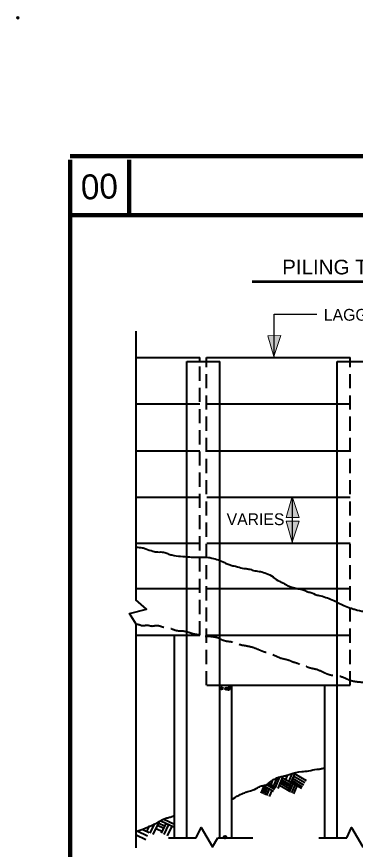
# Model space of a CAD drawing. Extents: x -8731 to -4059, y -70198 to -56618.
# Drawn here: x -5653 to -5330, y -69798 to -69003 of the extents above; entities that cross this region are included whole.
import ezdxf
from ezdxf.enums import TextEntityAlignment as Align

# ---------------------------------------------------------------- set-up
doc = ezdxf.new("R2010")
doc.units = 0
doc.header["$LTSCALE"] = 4.5
doc.header["$PDMODE"] = 32
doc.header["$PDSIZE"] = 2.25
doc.linetypes.add('LONG_DASHED', pattern=[7.5, 6, -1.5])
doc.linetypes.add('MEDIUM_DASHED', pattern=[4.5, 3, -1.5])
doc.layers.add('1', color=7, linetype='Continuous', lineweight=13)
doc.layers.add('3', color=7, linetype='Continuous', lineweight=40)

msp = doc.modelspace()

# ---------------------------------------------------------------- hatches: boundary and pattern name
at = {"layer": '1'}
for points in [[(-5407.62, -69327.52), (-5401, -69307.42), (-5413.5, -69307.6)], [(-5390.22, -69461.1), (-5383.6, -69481.2), (-5396.1, -69481.02)], [(-5390.22, -69504.66), (-5383.6, -69484.56), (-5396.1, -69484.74)]]:
    msp.add_hatch(color=256, dxfattribs=at).paths.add_polyline_path(points)

# ---------------------------------------------------------------- linework, layer by layer
at = {"layer": '1', "lineweight": 100}
for p, q in [((-4110.02, -69136.3), (-5602.26, -69136.3)), ((-5546.02, -69139.8), (-5546.02, -69192.56)), ((-4110.02, -69192.56), (-5602.26, -69192.56))]:
    msp.add_line(p, q, dxfattribs=at)
msp.add_lwpolyline([(-5602.26, -69139.8), (-5602.26, -70157.74), (-4111.5, -70157.74)], dxfattribs=at)
at = {"layer": '1'}
for points in [[(-5407.62, -69327.52), (-5401, -69307.42), (-5413.5, -69307.6)], [(-5390.22, -69461.1), (-5383.6, -69481.2), (-5396.1, -69481.02)], [(-5390.22, -69504.66), (-5383.6, -69484.56), (-5396.1, -69484.74)]]:
    msp.add_lwpolyline(points, close=True, dxfattribs=at)
msp.add_point((-5652.2, -69004.1), dxfattribs=at)
at = {"layer": '3', "lineweight": 53}
msp.add_line((-5428.38, -69255.76), (-4977.62, -69255.76), dxfattribs=at)
at = {"layer": '3', "lineweight": 25}
for p, q in [((-5407.38, -69328.36), (-5407.38, -69287.12)), ((-5407.38, -69287.12), (-5366.74, -69287.12)), ((-5389.98, -69505.52), (-5389.98, -69461.86))]:
    msp.add_line(p, q, dxfattribs=at)
at = {"layer": '3'}
for p, q in [((-5539.08, -69560.26), (-5539.08, -69303.32)), ((-5539.08, -69328.36), (-5478.48, -69328.36)), ((-5478.48, -69332.12), (-5478.48, -69328.36)), ((-5472.02, -69328.36), (-5334.78, -69328.36)), ((-5472.02, -69332.12), (-5472.02, -69328.36)), ((-5334.78, -69332.12), (-5334.78, -69328.36)), ((-5490.94, -69332.12), (-5475.18, -69332.12)), ((-5490.94, -69786.92), (-5490.94, -69332.12)), ((-5475.18, -69332.12), (-5459.42, -69332.12)), ((-5347.22, -69332.12), (-5331.48, -69332.12)), ((-5347.22, -69786.92), (-5347.22, -69332.12)), ((-5331.48, -69332.12), (-5315.74, -69332.12)), ((-5539.08, -69372.76), (-5490.94, -69372.76)), ((-5459.42, -69372.76), (-5347.22, -69372.76)), ((-5539.08, -69417.46), (-5490.94, -69417.46)), ((-5459.42, -69417.46), (-5347.22, -69417.46)), ((-5539.08, -69461.86), (-5490.94, -69461.86)), ((-5459.42, -69461.86), (-5347.22, -69461.86)), ((-5539.08, -69505.52), (-5490.94, -69505.52)), ((-5459.42, -69505.52), (-5347.22, -69505.52)), ((-5539.08, -69548.86), (-5490.94, -69548.86)), ((-5459.42, -69548.86), (-5347.22, -69548.86)), ((-5539.08, -69796.36), (-5539.08, -69582.92)), ((-5539.08, -69593.56), (-5490.94, -69593.56)), ((-5502.62, -69786.92), (-5502.62, -69593.56)), ((-5459.42, -69593.56), (-5347.22, -69593.56)), ((-5459.42, -69641.26), (-5347.22, -69641.26)), ((-5447.74, -69786.92), (-5447.74, -69641.26)), ((-5358.94, -69786.92), (-5358.94, -69641.26)), ((-5396.28, -69731.42), (-5394.48, -69726.92)), ((-5393.42, -69733.36), (-5390.28, -69725.72)), ((-5391.18, -69734.26), (-5387.42, -69725.12)), ((-5387.74, -69725.86), (-5376.94, -69732.16)), ((-5410.38, -69736.22), (-5408.58, -69731.56)), ((-5407.98, -69738.02), (-5404.68, -69729.76)), ((-5403.62, -69739.82), (-5398.82, -69728.12)), ((-5401.54, -69734.72), (-5393.28, -69739.52)), ((-5400.78, -69732.92), (-5392.54, -69737.72)), ((-5400.18, -69731.56), (-5392.22, -69736.06)), ((-5399.42, -69729.62), (-5391.18, -69734.26)), ((-5394.48, -69742.52), (-5391.18, -69734.26)), ((-5392.68, -69743.26), (-5389.38, -69735.02)), ((-5391.02, -69733.96), (-5381.42, -69739.66)), ((-5390.42, -69732.32), (-5380.54, -69738.16)), ((-5389.54, -69730.22), (-5379.34, -69736.22)), ((-5388.62, -69728.12), (-5378.28, -69734.26)), ((-5419.82, -69744.46), (-5416.68, -69736.52)), ((-5418.18, -69745.06), (-5415.48, -69738.16)), ((-5416.98, -69737.26), (-5408.14, -69742.36)), ((-5416.38, -69745.82), (-5413.82, -69739.22)), ((-5415.02, -69735.76), (-5407.08, -69740.42)), ((-5414.42, -69746.56), (-5411.88, -69740.26)), ((-5411.88, -69747.62), (-5409.48, -69741.62)), ((-5402.28, -69736.52), (-5394.02, -69741.32)), ((-5390.58, -69744.02), (-5387.42, -69736.22)), ((-5388.62, -69744.92), (-5385.62, -69737.26)), ((-5525.74, -69782.42), (-5521.38, -69773.26)), ((-5522.88, -69783.76), (-5517.02, -69771.32)), ((-5518.68, -69774.76), (-5512.68, -69777.62)), ((-5517.78, -69772.82), (-5511.78, -69775.66)), ((-5515.68, -69770.72), (-5502.62, -69776.86)), ((-5514.94, -69782.42), (-5510.58, -69773.12)), ((-5512.68, -69769.06), (-5502.62, -69773.86)), ((-5512.38, -69783.62), (-5508.02, -69774.32)), ((-5538.18, -69780.32), (-5528.28, -69784.96)), ((-5532.78, -69779.12), (-5526.78, -69781.96)), ((-5528.88, -69780.92), (-5526.18, -69775.22)), ((-5520.18, -69777.92), (-5514.18, -69780.76)), ((-5509.22, -69785.12), (-5504.88, -69775.82)), ((-5539.08, -69784.22), (-5529.94, -69788.56)), ((-5508.34, -69786.92), (-5481.78, -69786.92)), ((-5461.08, -69786.92), (-5427.94, -69786.92)), ((-5364.62, -69786.92), (-5338.08, -69786.92))]:
    msp.add_line(p, q, dxfattribs=at)
at = {"layer": '3', "linetype": 'MEDIUM_DASHED'}
for p, q in [((-5478.48, -69593.56), (-5478.48, -69332.12)), ((-5472.02, -69641.26), (-5472.02, -69332.12)), ((-5334.78, -69641.26), (-5334.78, -69332.12)), ((-5490.94, -69372.76), (-5478.48, -69372.76)), ((-5471.88, -69372.76), (-5459.42, -69372.76)), ((-5347.22, -69372.76), (-5334.78, -69372.76)), ((-5490.94, -69417.46), (-5478.48, -69417.46)), ((-5471.88, -69417.46), (-5459.42, -69417.46)), ((-5347.22, -69417.46), (-5334.78, -69417.46)), ((-5490.94, -69461.86), (-5478.48, -69461.86)), ((-5471.88, -69461.86), (-5459.42, -69461.86)), ((-5347.22, -69461.86), (-5334.78, -69461.86)), ((-5490.94, -69505.52), (-5478.48, -69505.52)), ((-5471.88, -69505.52), (-5459.42, -69505.52)), ((-5347.22, -69505.52), (-5334.78, -69505.52)), ((-5490.94, -69548.86), (-5478.48, -69548.86)), ((-5471.88, -69548.86), (-5459.42, -69548.86)), ((-5347.22, -69548.86), (-5334.78, -69548.86)), ((-5490.94, -69593.56), (-5478.48, -69593.56)), ((-5471.88, -69593.56), (-5459.42, -69593.56)), ((-5347.22, -69593.56), (-5334.78, -69593.56)), ((-5471.88, -69641.26), (-5459.42, -69641.26)), ((-5347.22, -69641.26), (-5334.78, -69641.26))]:
    msp.add_line(p, q, dxfattribs=at)
at = {"layer": '3'}
for points in [[(-5459.42, -69786.92), (-5459.42, -69641.26), (-5459.42, -69332.12)], [(-5539.08, -69582.92), (-5545.68, -69572.72), (-5529.48, -69568.52), (-5539.54, -69559.82)], [(-5412.94, -69734.72), (-5406.02, -69738.76), (-5401.98, -69728.86)], [(-5481.78, -69786.92), (-5477.28, -69777.16), (-5466.34, -69795.62), (-5461.08, -69786.92)], [(-5338.08, -69786.92), (-5333.58, -69777.16), (-5322.62, -69795.62), (-5317.38, -69786.92)]]:
    msp.add_lwpolyline(points, dxfattribs=at)
for points in [[(-5539.08, -69509.42), (-5533.38, -69510.02), (-5530.08, -69510.92), (-5523.18, -69513.32), (-5518.82, -69514.06), (-5515.54, -69514.06), (-5510.74, -69514.82), (-5509.22, -69515.56), (-5505.02, -69516.92), (-5488.38, -69518.72), (-5481.02, -69519.16), (-5474.74, -69519.02), (-5468.74, -69519.46), (-5466.94, -69519.92), (-5454.78, -69524.12), (-5451.48, -69525.76), (-5449.54, -69526.22), (-5447.88, -69526.96), (-5445.94, -69527.26), (-5439.18, -69529.22), (-5436.48, -69529.82), (-5434.22, -69529.96), (-5430.78, -69530.56), (-5425.82, -69531.92), (-5420.58, -69532.82), (-5414.88, -69534.46), (-5408.42, -69537.92), (-5406.78, -69539.42), (-5400.94, -69542.72), (-5396.28, -69545.12), (-5386.68, -69548.72), (-5377.68, -69550.96), (-5375.14, -69552.16), (-5373.34, -69552.46), (-5366.42, -69555.16), (-5364.34, -69555.62), (-5352.02, -69559.82), (-5340.78, -69565.22), (-5334.48, -69567.62), (-5331.48, -69568.52), (-5328.02, -69569.56), (-5319.62, -69570.76), (-5317.54, -69570.62), (-5309.14, -69568.52), (-5299.98, -69567.16), (-5296.38, -69566.26), (-5294.42, -69565.66), (-5282.58, -69562.82), (-5272.54, -69559.06), (-5270.88, -69558.02), (-5263.08, -69554.56), (-5250.78, -69549.76), (-5244.18, -69546.62), (-5236.82, -69542.56), (-5227.98, -69538.36), (-5224.08, -69537.32), (-5217.94, -69535.96), (-5212.54, -69534.16), (-5207.28, -69531.92), (-5203.38, -69531.16), (-5196.02, -69529.06), (-5191.08, -69526.66), (-5187.48, -69525.32), (-5180.58, -69522.16), (-5178.94, -69521.42), (-5171.14, -69517.82), (-5161.68, -69512.72), (-5159.42, -69511.96), (-5152.82, -69508.36), (-5149.54, -69506.86), (-5143.82, -69502.66), (-5137.38, -69499.22), (-5133.94, -69496.36), (-5131.54, -69494.86), (-5129.74, -69493.22), (-5128.08, -69492.46), (-5125.54, -69490.82), (-5117.42, -69486.92), (-5103.62, -69479.72), (-5101.22, -69478.22), (-5099.74, -69476.72), (-5090.42, -69471.46), (-5086.54, -69468.92), (-5081.28, -69465.92), (-5078.74, -69463.96), (-5076.18, -69461.56), (-5071.98, -69458.72), (-5070.02, -69456.62), (-5067.48, -69454.52), (-5065.98, -69453.02), (-5064.34, -69451.96), (-5060.28, -69447.92), (-5052.02, -69440.86), (-5050.38, -69439.36), (-5048.88, -69437.56), (-5043.34, -69432.76), (-5036.58, -69425.26)], [(-5448.02, -69750.32), (-5441.28, -69746.42), (-5435.58, -69743.86), (-5431.38, -69742.36), (-5428.98, -69741.76), (-5423.28, -69739.22), (-5419.38, -69737.42), (-5417.88, -69737.12), (-5412.78, -69734.72), (-5411.14, -69733.36), (-5409.62, -69732.62), (-5408.28, -69731.42), (-5406.62, -69730.82), (-5404.82, -69729.76), (-5401.68, -69728.72), (-5397.78, -69727.82), (-5396.28, -69727.52), (-5392.08, -69726.02), (-5381.14, -69723.76), (-5374.38, -69723.02), (-5366.74, -69721.52), (-5364.34, -69721.36), (-5361.48, -69720.62), (-5359.82, -69720.46), (-5359.22, -69720.16)], [(-5538.62, -69780.46), (-5516.58, -69771.16), (-5510.88, -69768.16), (-5508.94, -69767.72), (-5505.94, -69766.96), (-5502.34, -69765.46)]]:
    msp.add_spline(points, degree=3, dxfattribs=at)
at = {"layer": '3', "linetype": 'LONG_DASHED'}
msp.add_spline([(-5539.08, -69582.92), (-5535.78, -69583.52), (-5534.28, -69584.12), (-5527.98, -69583.96), (-5524.38, -69584.72), (-5520.62, -69584.26), (-5518.68, -69584.26), (-5511.62, -69586.06), (-5508.02, -69586.52), (-5500.22, -69589.06), (-5494.68, -69589.36), (-5490.48, -69590.26), (-5482.22, -69592.52), (-5477.58, -69593.42), (-5475.78, -69594.02), (-5467.68, -69594.62), (-5463.78, -69595.22), (-5460.78, -69595.96), (-5458.54, -69597.16), (-5452.68, -69599.12), (-5450.28, -69599.42), (-5448.34, -69599.72), (-5440.98, -69602.12), (-5430.78, -69604.22), (-5422.54, -69606.92), (-5417.58, -69609.02), (-5412.34, -69610.52), (-5400.94, -69615.32), (-5396.74, -69616.36), (-5391.18, -69618.16), (-5389.54, -69618.92), (-5387.28, -69619.52), (-5382.02, -69621.46), (-5378.14, -69622.52), (-5376.02, -69623.56), (-5371.22, -69625.06), (-5369.58, -69625.36), (-5358.94, -69629.42), (-5353.82, -69631.36), (-5350.82, -69631.82), (-5349.18, -69631.82), (-5338.08, -69635.12), (-5334.94, -69636.46), (-5332.22, -69637.22), (-5328.34, -69637.82), (-5320.82, -69638.42), (-5314.68, -69638.12), (-5311.54, -69637.52), (-5309.88, -69636.92), (-5302.38, -69636.02), (-5300.88, -69635.72), (-5289.78, -69634.36), (-5273.58, -69630.32), (-5257.82, -69626.42), (-5247.34, -69623.42), (-5238.02, -69619.52), (-5235.02, -69618.46), (-5222.28, -69612.76), (-5217.48, -69610.96), (-5214.34, -69609.16), (-5208.78, -69606.92), (-5207.14, -69606.16), (-5197.98, -69600.92), (-5195.88, -69600.02), (-5186.42, -69594.92), (-5181.78, -69592.66), (-5177.14, -69589.96), (-5173.68, -69588.02), (-5167.98, -69585.32), (-5164.22, -69583.82), (-5160.94, -69581.86), (-5158.54, -69581.26), (-5155.38, -69579.92), (-5151.34, -69577.52), (-5148.62, -69576.32), (-5144.28, -69573.62), (-5141.74, -69572.56), (-5139.94, -69571.36), (-5137.98, -69570.32), (-5131.38, -69566.42), (-5128.68, -69564.16), (-5123.28, -69560.72), (-5119.22, -69557.72), (-5109.62, -69552.16), (-5104.98, -69549.16), (-5101.38, -69547.66), (-5094.02, -69543.62), (-5089.82, -69540.62), (-5083.38, -69537.16), (-5081.28, -69535.36), (-5079.34, -69534.16), (-5077.54, -69532.52), (-5074.68, -69530.72), (-5073.62, -69529.22), (-5069.28, -69526.06), (-5067.62, -69524.42), (-5062.82, -69520.22)], degree=3, dxfattribs=at)
at = {"layer": '3'}
for p in [(-5457.62, -69644.12), (-5453.14, -69644.56), (-5451.18, -69644.86), (-5449.82, -69643.52), (-5454.34, -69786.32)]:
    msp.add_point(p, dxfattribs=at)

# ---------------------------------------------------------------- texts
at = {"layer": '1'}
msp.add_text('00', height=23.78, rotation=2.121, dxfattribs=at).set_placement((-5591.56, -69177.68))
at = {"layer": '3', "width": 1.05}
msp.add_text('PILING TYPICAL FRONT ELEVATION VIEW', height=13.95, dxfattribs=at).set_placement((-5202.21, -69249.02), align=Align.CENTER)
at = {"layer": '3'}
for s, p in [('LAGGING', (-5359.98, -69293.26)), ('VARIES', (-5452.82, -69488.42))]:
    msp.add_text(s, height=11.25, dxfattribs=at).set_placement(p)

doc.saveas('drawing.dxf')
